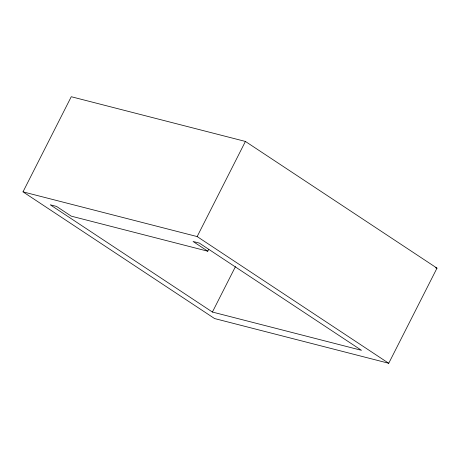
<?xml version="1.0" encoding="UTF-8"?>
<svg xmlns="http://www.w3.org/2000/svg" width="460" height="460" viewBox="0 0 460 460"><rect width="100%" height="100%" fill="white"/><g stroke="black" fill="none" stroke-linecap="round" stroke-linejoin="round"><path stroke-width="0.69" d="M23 191.855L71.26 96.726L245.416 141.444L437 268.145L388.74 363.273L214.584 318.556L23 191.855L197.156 236.572L388.74 363.273M197.156 236.572L245.416 141.444M207.776 251.206L193.056 241.471L199.329 243.081L361.479 350.319L212.411 312.041L50.261 204.803L56.528 206.413L71.248 216.148L207.776 251.206L208.748 249.285M212.411 312.041L235.445 266.639M435.614 267.789L437 268.145"/></g></svg>
